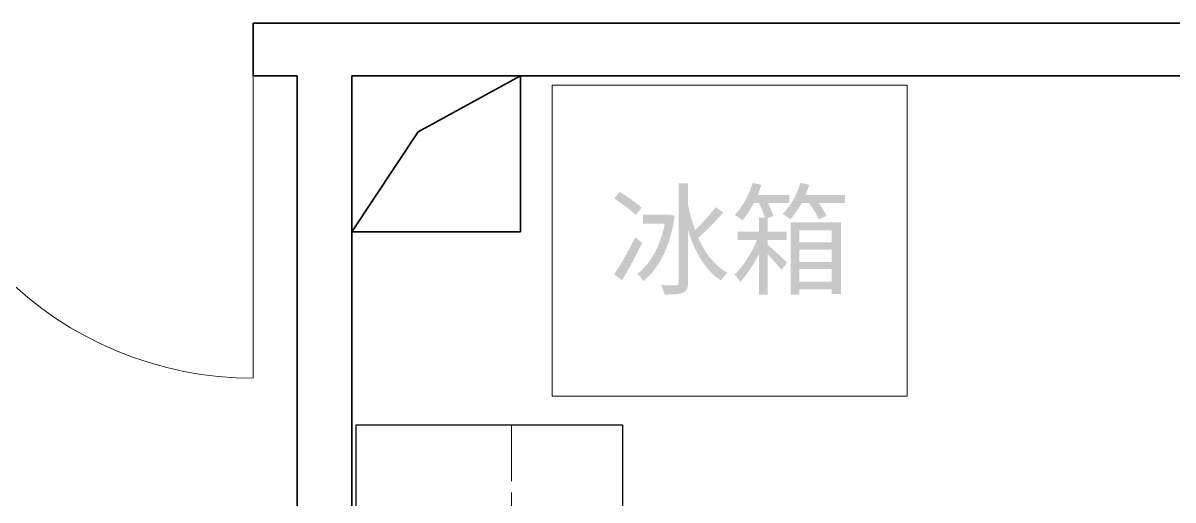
# Model space of a CAD drawing. Header units: millimetres. Extents: x -4600 to 229000, y -4300 to 19460.
# Drawn here: x 45732 to 48324, y 5696 to 6770 of the extents above; entities that cross this region are included whole.
import ezdxf

# ---------------------------------------------------------------- set-up
doc = ezdxf.new("R2010")
doc.units = ezdxf.units.MM
doc.header["$LTSCALE"] = 100
doc.linetypes.add('DASHED', pattern=[1.524, 1.27, -0.254])
for name, color, linetype, lineweight in [('A-APPLIANCE', 4, 'Continuous', 18), ('A-CAB-UPPER', 32, 'DASHED', 13), ('A-CABINET', 32, 'Continuous', 25), ('A-EX-WALL', 7, 'Continuous', 35), ('A-NEW-DOOR', 3, 'Continuous', 18), ('A-TEXT', 7, 'Continuous', 18)]:
    doc.layers.add(name, color=color, linetype=linetype, lineweight=lineweight)

# ---------------------------------------------------------------- blocks, each defined once
blk = doc.blocks.new('SOURCE_PROPOSED')
at = {"layer": 'A-EX-WALL'}
for p, q in [((6350, 4970), (6250.5, 4970)), ((6250.5, 4970), (6250.5, 4851.4)), ((6591.9, 4970), (6350, 4970)), ((6591.9, 4970), (9172.2, 4970)), ((6250.5, 4851.4), (6350, 4851.4)), ((6350, 4851.4), (6350, 2068.5)), ((8931.4, 4851.4), (6472.9, 4851.4)), ((6472.9, 4499.6), (6472.9, 4851.4)), ((6472.9, 4851.4), (6472.9, 2570.8)), ((6472.9, 4851.4), (6853, 4851.4)), ((6622.6, 4725.2), (6853, 4851.4)), ((6853, 4851.4), (6853, 4499.6)), ((6472.9, 4499.6), (6622.6, 4725.2)), ((6853, 4499.6), (6472.9, 4499.6))]:
    blk.add_line(p, q, dxfattribs=at)
blk = doc.blocks.new('FURNITURE_DESIGN')
at = {"layer": 'A-TEXT'}
h = blk.add_hatch(color=256, dxfattribs=at)
edge = h.paths.add_edge_path()
edge.add_spline(control_points=[(7064.4, 4574.6), (7081.6, 4563.9), (7102.6, 4548.1), (7113, 4537.5)], knot_values=[0, 0, 0, 0, 1, 1, 1, 1], degree=3, periodic=0)
edge.add_line((7113, 4537.5), (7125.8, 4554.1))
edge.add_spline(control_points=[(7125.8, 4554.1), (7115.2, 4564.5), (7093.6, 4579.5), (7076.7, 4589.3)], knot_values=[0, 0, 0, 0, 1, 1, 1, 1], degree=3, periodic=0)
edge.add_line((7076.7, 4589.3), (7064.4, 4574.6))
h = blk.add_hatch(color=256, dxfattribs=at)
edge = h.paths.add_edge_path()
edge.add_spline(control_points=[(7292.8, 4554.9), (7281.1, 4538.8), (7262.8, 4519.2), (7246.7, 4503.9)], knot_values=[0, 0, 0, 0, 1, 1, 1, 1], degree=3, periodic=0)
edge.add_spline(control_points=[(7246.7, 4503.9), (7240.1, 4521.7), (7235, 4540.8), (7230.9, 4560.4)], knot_values=[0, 0, 0, 0, 1, 1, 1, 1], degree=3, periodic=0)
edge.add_line((7230.9, 4560.4), (7230.9, 4608.7))
edge.add_line((7230.9, 4608.7), (7209.8, 4608.7))
edge.add_line((7209.8, 4608.7), (7209.8, 4385.5))
edge.add_spline(control_points=[(7209.8, 4385.5), (7209.8, 4380.9), (7208.2, 4379.8), (7204.1, 4379.5), (7199.8, 4379.2), (7185.6, 4379.2), (7170, 4379.8)], knot_values=[0, 0, 0, 0, 1, 1, 1, 2, 2, 2, 2], degree=3, periodic=0)
edge.add_spline(control_points=[(7170, 4379.8), (7173.3, 4374), (7177.1, 4364.2), (7178.2, 4358.5)], knot_values=[0, 0, 0, 0, 1, 1, 1, 1], degree=3, periodic=0)
edge.add_spline(control_points=[(7178.2, 4358.5), (7198.4, 4358.5), (7211.8, 4359), (7219.7, 4362.9)], knot_values=[0, 0, 0, 0, 1, 1, 1, 1], degree=3, periodic=0)
edge.add_spline(control_points=[(7219.7, 4362.9), (7227.6, 4366.4), (7230.9, 4372.7), (7230.9, 4385.5)], knot_values=[0, 0, 0, 0, 1, 1, 1, 1], degree=3, periodic=0)
edge.add_line((7230.9, 4385.5), (7230.9, 4503.6))
edge.add_spline(control_points=[(7230.9, 4503.6), (7246.4, 4453.7), (7269.9, 4412.8), (7305.3, 4389.9)], knot_values=[0, 0, 0, 0, 1, 1, 1, 1], degree=3, periodic=0)
edge.add_spline(control_points=[(7305.3, 4389.9), (7308.6, 4395.6), (7315.2, 4403.5), (7319.8, 4407.3)], knot_values=[0, 0, 0, 0, 1, 1, 1, 1], degree=3, periodic=0)
edge.add_spline(control_points=[(7319.8, 4407.3), (7290.9, 4423.2), (7269.3, 4451.3), (7253.8, 4486.2)], knot_values=[0, 0, 0, 0, 1, 1, 1, 1], degree=3, periodic=0)
edge.add_spline(control_points=[(7253.8, 4486.2), (7271.8, 4501.7), (7293.9, 4523.8), (7310.3, 4543.8)], knot_values=[0, 0, 0, 0, 1, 1, 1, 1], degree=3, periodic=0)
edge.add_line((7310.3, 4543.8), (7292.8, 4554.9))
h = blk.add_hatch(color=256, dxfattribs=at)
edge = h.paths.add_edge_path()
edge.add_spline(control_points=[(7376.8, 4610.1), (7368.1, 4582.5), (7353.4, 4555.2), (7336.2, 4537.5)], knot_values=[0, 0, 0, 0, 1, 1, 1, 1], degree=3, periodic=0)
edge.add_spline(control_points=[(7336.2, 4537.5), (7341.1, 4534.7), (7349.8, 4529), (7353.6, 4526)], knot_values=[0, 0, 0, 0, 1, 1, 1, 1], degree=3, periodic=0)
edge.add_spline(control_points=[(7353.6, 4526), (7362.6, 4536.4), (7371.4, 4550), (7379.3, 4565)], knot_values=[0, 0, 0, 0, 1, 1, 1, 1], degree=3, periodic=0)
edge.add_line((7379.3, 4565), (7390.2, 4565))
edge.add_spline(control_points=[(7390.2, 4565), (7395.9, 4554.1), (7401.1, 4541), (7403.8, 4531.5)], knot_values=[0, 0, 0, 0, 1, 1, 1, 1], degree=3, periodic=0)
edge.add_line((7403.8, 4531.5), (7390.5, 4531.5))
edge.add_line((7390.5, 4531.5), (7390.5, 4500.4))
edge.add_line((7390.5, 4500.4), (7342.7, 4500.4))
edge.add_line((7342.7, 4500.4), (7342.7, 4481.3))
edge.add_line((7342.7, 4481.3), (7386.4, 4481.3))
edge.add_spline(control_points=[(7386.4, 4481.3), (7374.4, 4452.1), (7353.9, 4420.2), (7335.4, 4403)], knot_values=[0, 0, 0, 0, 1, 1, 1, 1], degree=3, periodic=0)
edge.add_spline(control_points=[(7335.4, 4403), (7340.3, 4399.1), (7345.7, 4392), (7348.7, 4387.1)], knot_values=[0, 0, 0, 0, 1, 1, 1, 1], degree=3, periodic=0)
edge.add_spline(control_points=[(7348.7, 4387.1), (7362.9, 4402.4), (7378.2, 4425.6), (7390.5, 4449.1)], knot_values=[0, 0, 0, 0, 1, 1, 1, 1], degree=3, periodic=0)
edge.add_line((7390.5, 4449.1), (7390.5, 4357.9))
edge.add_line((7390.5, 4357.9), (7410.1, 4357.9))
edge.add_line((7410.1, 4357.9), (7410.1, 4449.6))
edge.add_spline(control_points=[(7410.1, 4449.6), (7421.6, 4437.3), (7435, 4422.3), (7441, 4414.1)], knot_values=[0, 0, 0, 0, 1, 1, 1, 1], degree=3, periodic=0)
edge.add_line((7441, 4414.1), (7454.1, 4430.2))
edge.add_spline(control_points=[(7454.1, 4430.2), (7447.5, 4437.1), (7421.3, 4461.6), (7410.1, 4470.9)], knot_values=[0, 0, 0, 0, 1, 1, 1, 1], degree=3, periodic=0)
edge.add_line((7410.1, 4470.9), (7410.1, 4481.3))
edge.add_line((7410.1, 4481.3), (7453.5, 4481.3))
edge.add_line((7453.5, 4481.3), (7453.5, 4500.4))
edge.add_line((7453.5, 4500.4), (7410.1, 4500.4))
edge.add_line((7410.1, 4500.4), (7410.1, 4530.1))
edge.add_line((7410.1, 4530.1), (7422.9, 4535.3))
edge.add_spline(control_points=[(7422.9, 4535.3), (7420.8, 4543.2), (7416.1, 4554.7), (7410.9, 4565)], knot_values=[0, 0, 0, 0, 1, 1, 1, 1], degree=3, periodic=0)
edge.add_line((7410.9, 4565), (7459.5, 4565))
edge.add_line((7459.5, 4565), (7459.5, 4582.5))
edge.add_line((7459.5, 4582.5), (7387.7, 4582.5))
edge.add_spline(control_points=[(7387.7, 4582.5), (7391, 4590.1), (7394, 4597.8), (7396.5, 4605.4)], knot_values=[0, 0, 0, 0, 1, 1, 1, 1], degree=3, periodic=0)
edge.add_line((7396.5, 4605.4), (7376.8, 4610.1))
h = blk.add_hatch(color=256, dxfattribs=at)
edge = h.paths.add_edge_path()
edge.add_spline(control_points=[(7484.1, 4610.1), (7476.2, 4583), (7461.7, 4556.8), (7443.7, 4539.9)], knot_values=[0, 0, 0, 0, 1, 1, 1, 1], degree=3, periodic=0)
edge.add_spline(control_points=[(7443.7, 4539.9), (7448.9, 4537.2), (7457.3, 4531.5), (7461.1, 4528.2)], knot_values=[0, 0, 0, 0, 1, 1, 1, 1], degree=3, periodic=0)
edge.add_spline(control_points=[(7461.1, 4528.2), (7470.4, 4538), (7479.4, 4550.6), (7487.1, 4564.8)], knot_values=[0, 0, 0, 0, 1, 1, 1, 1], degree=3, periodic=0)
edge.add_line((7487.1, 4564.8), (7503.4, 4564.8))
edge.add_spline(control_points=[(7503.4, 4564.8), (7512.4, 4552.8), (7521.7, 4538), (7525.3, 4527.9)], knot_values=[0, 0, 0, 0, 1, 1, 1, 1], degree=3, periodic=0)
edge.add_line((7525.3, 4527.9), (7543, 4535.6))
edge.add_spline(control_points=[(7543, 4535.6), (7539.5, 4543.5), (7532.6, 4554.7), (7525, 4564.8)], knot_values=[0, 0, 0, 0, 1, 1, 1, 1], degree=3, periodic=0)
edge.add_line((7525, 4564.8), (7585, 4564.8))
edge.add_line((7585, 4564.8), (7585, 4582.5))
edge.add_line((7585, 4582.5), (7495.5, 4582.5))
edge.add_spline(control_points=[(7495.5, 4582.5), (7498.8, 4589.9), (7501.5, 4597.5), (7504, 4605.4)], knot_values=[0, 0, 0, 0, 1, 1, 1, 1], degree=3, periodic=0)
edge.add_line((7504, 4605.4), (7484.1, 4610.1))
h = blk.add_hatch(color=256, dxfattribs=at)
edge = h.paths.add_edge_path()
edge.add_line((7129.6, 4538.3), (7129.6, 4518.1))
edge.add_line((7129.6, 4518.1), (7178.7, 4518.1))
edge.add_spline(control_points=[(7178.7, 4518.1), (7168.4, 4467.6), (7144.9, 4425.1), (7116.5, 4405.4)], knot_values=[0, 0, 0, 0, 1, 1, 1, 1], degree=3, periodic=0)
edge.add_spline(control_points=[(7116.5, 4405.4), (7121.2, 4401.3), (7127.2, 4393.4), (7129.9, 4388.8)], knot_values=[0, 0, 0, 0, 1, 1, 1, 1], degree=3, periodic=0)
edge.add_spline(control_points=[(7129.9, 4388.8), (7164.8, 4415.8), (7191, 4467.1), (7200.8, 4535.6)], knot_values=[0, 0, 0, 0, 1, 1, 1, 1], degree=3, periodic=0)
edge.add_line((7200.8, 4535.6), (7188.8, 4538.8))
edge.add_line((7188.8, 4538.8), (7185.3, 4538.3))
edge.add_line((7185.3, 4538.3), (7129.6, 4538.3))
h = blk.add_hatch(color=256, dxfattribs=at)
h.paths.add_polyline_path([(7462, 4521.4), (7462, 4358.2), (7481.9, 4358.2), (7481.9, 4370.2), (7554.7, 4370.2), (7554.7, 4359.9), (7575.5, 4359.9), (7575.5, 4521.4), (7462, 4521.4)])
h.paths.add_polyline_path([(7481.9, 4415.8), (7554.7, 4415.8), (7554.7, 4387.4), (7481.9, 4387.4), (7481.9, 4415.8)], flags=0)
h.paths.add_polyline_path([(7481.9, 4459.7), (7554.7, 4459.7), (7554.7, 4431.9), (7481.9, 4431.9), (7481.9, 4459.7)], flags=0)
h.paths.add_polyline_path([(7481.9, 4475.8), (7481.9, 4502.8), (7554.7, 4502.8), (7554.7, 4475.8), (7481.9, 4475.8)], flags=0)
h = blk.add_hatch(color=256, dxfattribs=at)
edge = h.paths.add_edge_path()
edge.add_line((7064.4, 4403.8), (7082.2, 4391))
edge.add_spline(control_points=[(7082.2, 4391), (7096.9, 4415), (7114.4, 4447.2), (7127.4, 4474.7)], knot_values=[0, 0, 0, 0, 1, 1, 1, 1], degree=3, periodic=0)
edge.add_line((7127.4, 4474.7), (7111.9, 4487.3))
edge.add_spline(control_points=[(7111.9, 4487.3), (7097.7, 4458.1), (7077.8, 4423.7), (7064.4, 4403.8)], knot_values=[0, 0, 0, 0, 1, 1, 1, 1], degree=3, periodic=0)
at = {"layer": 'A-APPLIANCE'}
for points in [[(6924.7, 4829.8), (7724.7, 4829.8), (7724.7, 4129.8), (6924.7, 4129.8)], [(6483.1, 4064.9), (7083.1, 4064.9), (7083.1, 3464.9), (6483.1, 3464.9)]]:
    blk.add_lwpolyline(points, close=True, dxfattribs=at)
at = {"layer": 'A-CAB-UPPER'}
blk.add_lwpolyline([(6483.1, 4064.9), (6833.1, 4064.9), (6833.1, 3164.9), (6483.1, 3164.9)], close=True, dxfattribs=at)
at = {"layer": 'A-CABINET'}
blk.add_lwpolyline([(6483.1, 4064.9), (7083.1, 4064.9), (7083.1, 3414.9), (6483.1, 3414.9)], close=True, dxfattribs=at)
at = {"layer": 'A-NEW-DOOR'}
blk.add_line((6250.5, 4970), (6250.5, 4170), dxfattribs=at)
blk.add_lwpolyline([(5713.3, 4377.2), (5743, 4351.6), (5774, 4327.4), (5806.1, 4304.8), (5839.2, 4283.8), (5873.4, 4264.5), (5908.5, 4246.8), (5944.4, 4230.9), (5981, 4216.8), (6018.3, 4204.4), (6056.1, 4194), (6094.5, 4185.4), (6133.1, 4178.7), (6172.1, 4173.9), (6211.3, 4171), (6250.5, 4170)], dxfattribs=at)
blk = doc.blocks.new('A02_SHEET')
for name in ['SOURCE_PROPOSED', 'FURNITURE_DESIGN']:
    blk.add_blockref(name, (0, 1800))

msp = doc.modelspace()

# ---------------------------------------------------------------- block references
msp.add_blockref('A02_SHEET', (40000, 0))

doc.saveas('drawing.dxf')
